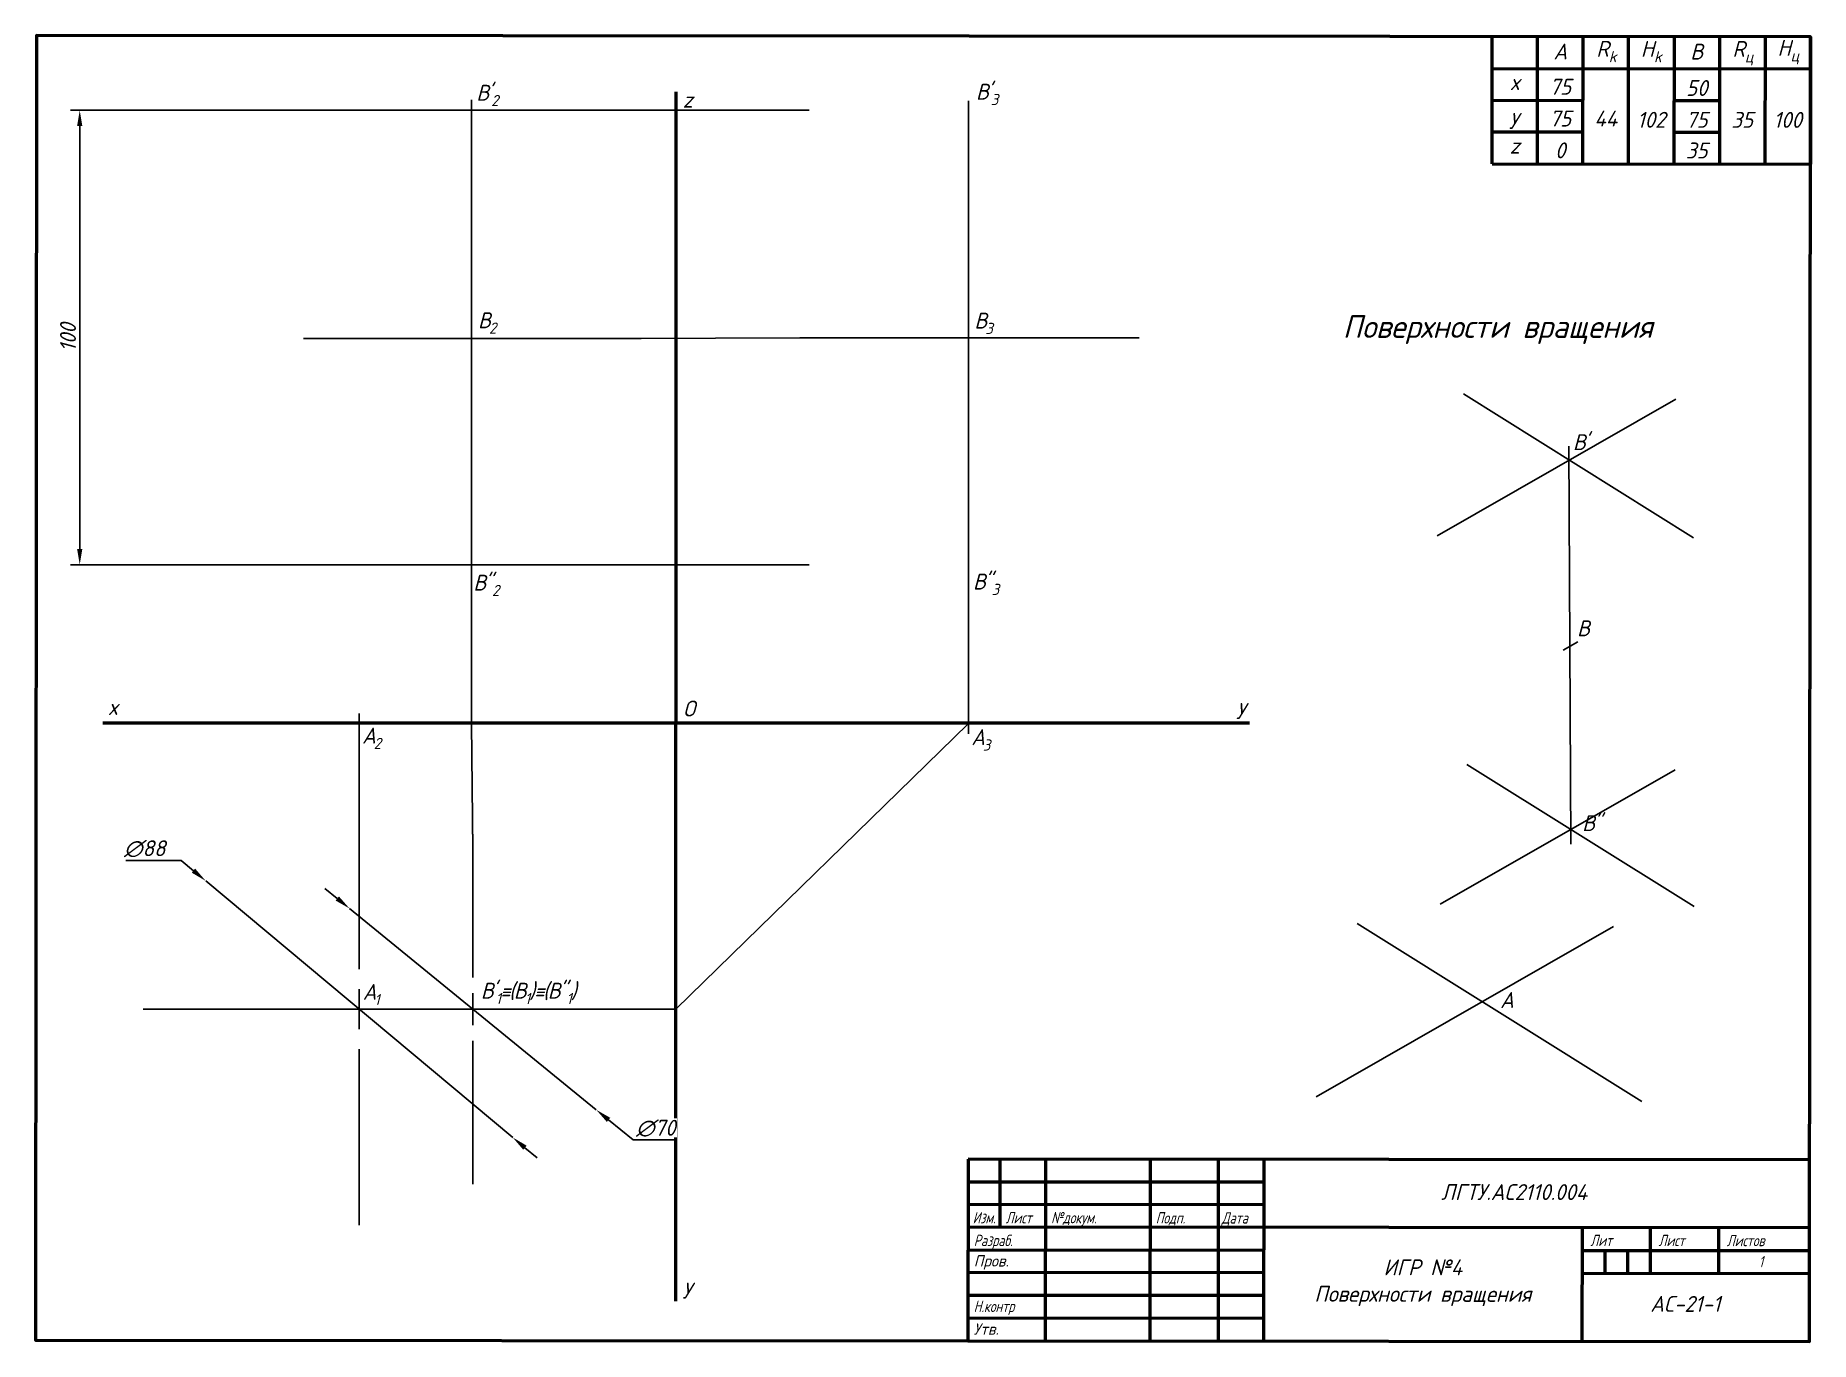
# Paper-space layout 'Лист3' of a CAD drawing. Header units: millimetres. Extents: x 25 to 415, y 5 to 292.
import ezdxf

# ---------------------------------------------------------------- set-up
doc = ezdxf.new("R2010")
doc.units = ezdxf.units.MM
for name, color, linetype, lineweight in [('Буковки', 250, 'Continuous', 25), ('Маркер', 170, 'Continuous', 25), ('Полосочки', 91, 'Continuous', 25), ('Сплошная толстая', 7, 'Continuous', 50)]:
    doc.layers.add(name, color=color, linetype=linetype, lineweight=lineweight)
doc.layers.add('Линия пересечения', color=6, linetype='Continuous')
doc.styles.add('ЕСКД', font='GOST Common.ttf', dxfattribs={"oblique": 15, "height": 2.5})
doc.styles.add('ЕСКД 3.5-1.0', font='GOST Common.ttf', dxfattribs={"oblique": 15, "height": 3.5})
doc.dimstyles.new('ЕСКД', dxfattribs={"dimtxt": 3.5, "dimasz": 3.5, "dimexe": 2, "dimexo": 0, "dimgap": 0.825, "dimtad": 1, "dimtoh": 1, "dimtxsty": 'ЕСКД 3.5-1.0', "dimcen": 3.5, "dimadec": 0, "dimazin": 0, "dimtfac": 1, "dimtmove": 0, "dimatfit": 3, "dimfxl": 1, "dimtfill": 1, "dimlwd": 25, "dimarcsym": 0})

# ---------------------------------------------------------------- blocks, each defined once
blk = doc.blocks.new('*U24')
at = {"layer": 'Маркер', "color": 0, "ltscale": 0.4, "transparency": 16777216}
for p, q in [((0, 7), (0, 38.5)), ((-38.5, 0), (-7, 0)), ((7, 0), (38.5, 0)), ((0, -38.5), (0, -7))]:
    blk.add_line(p, q, dxfattribs=at)
at = {"layer": 'Маркер', "color": 0, "linetype": 'Continuous', "ltscale": 0.4, "transparency": 16777216}
for p, q in [((-3.5, 0), (3.5, 0)), ((0, -3.5), (0, 3.5))]:
    blk.add_line(p, q, dxfattribs=at)
blk = doc.blocks.new('*U25')
at = {"layer": 'Маркер', "color": 0, "ltscale": 0.4, "transparency": 16777216}
for p, q in [((0, 8.8), (0, 47.5)), ((-47.5, 0), (-8.8, 0)), ((8.8, 0), (47.5, 0)), ((0, -47.5), (0, -8.8))]:
    blk.add_line(p, q, dxfattribs=at)
at = {"layer": 'Маркер', "color": 0, "linetype": 'Continuous', "ltscale": 0.4, "transparency": 16777216}
for p, q in [((0, -4.4), (0, 4.4)), ((-4.4, 0), (4.4, 0))]:
    blk.add_line(p, q, dxfattribs=at)
blk = doc.blocks.new('*D27')
at = {"layer": 'Defpoints', "color": 0, "transparency": 16777216}
for p in [(34.61, 275.98), (156.05, 275.98), (156.05, 175.98)]:
    blk.add_point(p, dxfattribs=at)
at = {"layer": 'Линия пересечения', "color": 0, "lineweight": -2, "transparency": 16777216}
for p, q in [((156.05, 275.98), (32.61, 275.98)), ((156.05, 175.98), (32.61, 175.98))]:
    blk.add_line(p, q, dxfattribs=at)
at = {"layer": 'Линия пересечения', "color": 0, "linetype": 'Continuous', "lineweight": 25, "transparency": 16777216}
blk.add_line((34.61, 179.48), (34.61, 272.48), dxfattribs=at)
at = {"layer": 'Линия пересечения', "color": 0, "transparency": 16777216}
for points in [[(34.03, 272.48), (35.19, 272.48), (34.61, 275.98)], [(34.03, 179.48), (35.19, 179.48), (34.61, 175.98)]]:
    blk.add_solid(points, dxfattribs=at)
at = {"layer": 'Линия пересечения', "color": 0, "transparency": 16777216, "insert": (32.03, 225.98), "char_height": 3.5, "attachment_point": 5, "rotation": 90, "style": 'ЕСКД 3.5-1.0', "bg_fill": 3, "box_fill_scale": 1.1, "bg_fill_color": 256, "bg_fill_true_color": 13158600, "bg_fill_transparency": 0}
blk.add_mtext('100', dxfattribs=at)
blk = doc.blocks.new('*D29')
at = {"layer": 'Defpoints', "color": 0, "transparency": 16777216}
for p in [(62.3, 106.44), (129.8, 49.99)]:
    blk.add_point(p, dxfattribs=at)
at = {"layer": 'Маркер', "color": 0, "linetype": 'Continuous', "lineweight": 25, "transparency": 16777216}
for p, q in [((44.75, 110.93), (56.93, 110.93)), ((56.93, 110.93), (59.61, 108.68)), ((129.8, 49.99), (62.3, 106.44)), ((132.49, 47.74), (135.17, 45.5))]:
    blk.add_line(p, q, dxfattribs=at)
at = {"layer": 'Маркер', "color": 0, "transparency": 16777216}
for points in [[(59.99, 109.13), (59.24, 108.24), (62.3, 106.44)], [(132.86, 48.19), (132.12, 47.29), (129.8, 49.99)]]:
    blk.add_solid(points, dxfattribs=at)
at = {"layer": 'Маркер', "color": 0, "transparency": 16777216, "insert": (48.9, 113.5), "char_height": 3.5, "attachment_point": 5, "style": 'ЕСКД 3.5-1.0', "bg_fill": 3, "box_fill_scale": 1.1, "bg_fill_color": 256, "bg_fill_true_color": 13158600, "bg_fill_transparency": 0}
blk.add_mtext('∅88', dxfattribs=at)
blk = doc.blocks.new('*D30')
at = {"layer": 'Defpoints', "color": 0, "transparency": 16777216}
for p in [(93.94, 100.35), (148.16, 56.08)]:
    blk.add_point(p, dxfattribs=at)
at = {"layer": 'Маркер', "color": 0, "linetype": 'Continuous', "lineweight": 25, "transparency": 16777216}
for p, q in [((91.23, 102.56), (88.52, 104.78)), ((93.94, 100.35), (148.16, 56.08)), ((156.3, 49.44), (150.87, 53.86)), ((165.41, 49.44), (156.3, 49.44))]:
    blk.add_line(p, q, dxfattribs=at)
at = {"layer": 'Маркер', "color": 0, "transparency": 16777216}
for points in [[(91.6, 103.01), (90.86, 102.11), (93.94, 100.35)], [(151.24, 54.32), (150.5, 53.41), (148.16, 56.08)]]:
    blk.add_solid(points, dxfattribs=at)
at = {"layer": 'Маркер', "color": 0, "transparency": 16777216, "insert": (161.26, 52.01), "char_height": 3.5, "attachment_point": 5, "style": 'ЕСКД 3.5-1.0', "bg_fill": 3, "box_fill_scale": 1.1, "bg_fill_color": 256, "bg_fill_true_color": 13158600, "bg_fill_transparency": 0}
blk.add_mtext('∅70', dxfattribs=at)

psp = doc.layouts.new('Лист3')

# ---------------------------------------------------------------- linework, layer by layer
at = {"linetype": 'ByBlock', "lineweight": 50}
for p, q in [((345.101, 264.156), (345.124, 292.156)), ((355.101, 264.148), (355.124, 292.148)), ((365.101, 264.139), (365.124, 292.139)), ((375.101, 264.131), (375.124, 292.131)), ((385.124, 292.123), (385.101, 264.123)), ((395.124, 292.114), (395.101, 264.114)), ((405.124, 292.106), (405.101, 264.106)), ((415.124, 292.098), (415.101, 264.098)), ((345.118, 285.156), (415.118, 285.098)), ((345.112, 278.156), (365.112, 278.139)), ((385.112, 278.123), (395.112, 278.114)), ((365.106, 271.139), (345.106, 271.156)), ((385.106, 271.123), (395.106, 271.114)), ((345.101, 264.156), (415.101, 264.098)), ((414.885, 5.098), (414.919, 45.098))]:
    psp.add_line(p, q, dxfattribs=at)
at = {"lineweight": 50}
for p, q in [((229.919, 45.252), (229.885, 5.252)), ((414.919, 45.098), (229.919, 45.252)), ((236.919, 45.246), (236.906, 30.246)), ((246.919, 45.237), (246.885, 5.237)), ((269.919, 45.218), (269.885, 5.218)), ((284.919, 45.206), (284.885, 5.206)), ((294.919, 45.198), (294.885, 5.198)), ((229.915, 40.252), (294.914, 40.198)), ((294.91, 35.198), (229.91, 35.252)), ((414.906, 30.098), (229.906, 30.252)), ((364.906, 30.139), (364.885, 5.139)), ((379.906, 30.127), (379.898, 20.127)), ((394.906, 30.114), (394.898, 20.114)), ((229.902, 25.252), (294.902, 25.198)), ((364.902, 25.139), (414.902, 25.098)), ((369.902, 25.135), (369.898, 20.135)), ((374.902, 25.131), (374.898, 20.131)), ((294.898, 20.198), (229.898, 20.252)), ((364.898, 20.139), (414.898, 20.098)), ((294.894, 15.198), (229.894, 15.252)), ((294.89, 10.198), (229.89, 10.252))]:
    psp.add_line(p, q, dxfattribs=at)
for p, q in [((414.885, 5.098), (229.885, 5.252)), ((229.885, 5.252), (414.885, 5.098))]:
    psp.add_line(p, q)
at = {"linetype": 'ByBlock', "lineweight": 50}
psp.add_lwpolyline([(229.885, 5.252), (414.885, 5.098), (415.124, 292.098), (230.124, 292.251), (25.124, 292.422), (24.886, 5.422)], close=True, dxfattribs=at)
at = {"layer": 'Маркер', "ltscale": 0.4}
for p, q in [((230.033, 278.027), (230.033, 172.961)), ((267.504, 225.923), (192.892, 225.923)), ((333.026, 182.346), (385.49, 212.403)), ((338.845, 213.56), (389.431, 181.919)), ((333.707, 101.304), (385.346, 130.888)), ((339.597, 132.054), (389.521, 100.828)), ((306.479, 58.946), (371.821, 96.382)), ((315.435, 97.04), (378.06, 57.869))]:
    psp.add_line(p, q, dxfattribs=at)
at = {"layer": 'Маркер', "ltscale": 0.6}
for p, q in [((361.987, 202.074), (362.469, 114.54)), ((360.741, 157.198), (363.949, 159.036)), ((96.051, 143.276), (96.051, 138.661)), ((230.033, 143.424), (230.033, 138.81))]:
    psp.add_line(p, q, dxfattribs=at)
at = {"layer": 'Полосочки', "ltscale": 0.6}
for p, q in [((192.892, 225.923), (194.944, 225.923)), ((230.033, 172.961), (230.033, 141.117)), ((96.051, 141.117), (96.051, 122.213))]:
    psp.add_line(p, q, dxfattribs=at)
at = {"layer": 'Сплошная толстая'}
for p, q in [((165.736, 141.117), (165.736, 280.011)), ((165.736, 141.117), (39.674, 141.117)), ((165.694, 13.956), (165.694, 141.105)), ((291.798, 141.117), (165.736, 141.117))]:
    psp.add_line(p, q, dxfattribs=at)

# ---------------------------------------------------------------- block references
at = {"layer": 'Маркер', "ltscale": 0.4, "extrusion": (0, 2.96637e-13, -1)}
psp.add_blockref('*U25', (-96.051, 78.213), dxfattribs=at)
at = {"layer": 'Маркер', "ltscale": 0.4}
psp.add_blockref('*U24', (121.051, 78.213), dxfattribs=at)

# ---------------------------------------------------------------- texts
at = {"color": 7, "linetype": 'Continuous', "lineweight": 25, "char_height": 3.5, "attachment_point": 5, "rotation": 359.9524, "style": 'ЕСКД 3.5-1.0'}
for s, heights, insert in [('\\pxqc;A', [11], (360.123, 288.893)), ('\\A1;R{\\H0.7x;\\T0.75;\\S^ k;}', [11], (370.123, 288.885)), ('\\A1;\\pxqc;H{\\H0.7x;\\S^ k;}', [11], (380.123, 288.877)), ('\\pxqc;B', [11], (390.123, 288.869)), ('\\A1;\\pxqc;R{\\H0.7x;\\T0.75;\\S^ ц;}', [11], (400.123, 288.86)), ('\\A1;\\pxqc;H{\\H0.7x;\\T0.75;\\S^ ц;}', [11], (410.121, 289.102)), ('\\pxqc;x', [5.5], (350.116, 282.152)), ('75', [11], (360.115, 281.143)), ('\\pxqc;50', [11], (390.116, 280.869)), ('\\pxqc;y', [4.5], (350.109, 274.152)), ('\\pxqc;75', [11], (360.109, 274.143)), ('\\pxqc;44', [11], (370.109, 274.135)), ('\\pxqc;102', [11], (380.11, 273.877)), ('\\pxqc;75', [11], (390.11, 273.869)), ('\\pxqc;35', [11], (400.11, 273.86)), ('\\pxqc;100', [11], (410.11, 273.852)), ('\\pxqc;z', [5.25], (350.104, 268.152)), ('\\pxqc;0', [11], (360.103, 267.143)), ('\\pxqc;35', [11], (390.103, 267.119))]:
    psp.add_mtext_dynamic_manual_height_columns(s, width=10, gutter_width=17.5, heights=heights, dxfattribs=dict(at, insert=insert))
at = {"attachment_point": 1, "rotation": 359.9524, "style": 'ЕСКД'}
for s, width, gutter_width, heights, insert, char_height in [('ЛГТУ.АС2110.004', 40.37912, 12.5, [5], (333.911, 39.742), 3.5), ('{\\W0.8;Изм.}', 5.9845, 12.5, [3.344], (230.924, 33.595), 2.5), ('{\\W0.8;Лист}', 10, 12.5, [5], (238.174, 33.589), 2.5), ('{\\W0.8;№докум.}', 17.5, 12.5, [5], (248.174, 33.6), 2.5), ('{\\W0.8;Подп.}', 10, 12.5, [5], (271.174, 33.562), 2.5), ('{\\W0.8;Дата}', 10, 12.5, [5], (285.674, 33.55), 2.5), ('{\\W0.8;Разраб.}', 10, 12.5, [5], (231.17, 28.595), 2.5), ('{\\W0.8;Лит}', 10, 12.5, [5], (366.717, 28.591), 2.5), ('{\\W0.8;Лист}', 10, 12.5, [5], (381.717, 28.579), 2.5), ('{\\W0.8;Листов}', 10, 12.5, [5], (396.717, 28.567), 2.5), ('Пров.', 10, 12.5, [5], (231.167, 24.095), 2.5), ('{\\W0.8;1}', 2.5, 12.5, [2.91], (403.758, 23.918), 2.5), ('\\pxqc;ИГР №4\\PПоверхности вращения', 70, 0, [15.705], (294.9, 23.198), 3.5), ('{\\W0.8;Н.контр}', 10, 12.5, [5], (231.158, 14.095), 2.5), ('АС-21-1', 25, 12.5, [5], (379.894, 15.127), 3.5), ('Утв.', 10, 12.5, [5], (231.154, 9.095), 2.5)]:
    psp.add_mtext_dynamic_manual_height_columns(s, width=width, gutter_width=gutter_width, heights=heights, dxfattribs=dict(at, insert=insert, char_height=char_height))
at = {"layer": 'Буковки', "ltscale": 0.6, "attachment_point": 1, "style": 'ЕСКД 3.5-1.0'}
for s, width, insert, char_height in [("\\A1;{\\T0.75;B'\\H0.7x;\\S^ 3;}", 4.80776, (231.651, 281.807), 3.5), ('\\A1;{\\T0.75;B\\H0.7x;\\S^ 3;}', 4.80776, (231.301, 231.442), 3.5), ('Поверхности вращения', 75.70984, (312.296, 230.889), 5), ("\\A1;{\\T0.75;B'}", 15.53884, (362.891, 204.698), 3.5), ("\\A1;{\\T0.75;B''\\H0.7x;\\S^ 3;}", 4.80776, (230.994, 174.027), 3.5), ('\\A1;{\\T0.75;B}', 15.53884, (363.802, 163.756), 3.5), ('\\A1;{\\T0.75;A\\H0.7x;\\S^ 2;}', 3.70856, (96.698, 140.136), 3.5), ('\\A1;{\\T0.75;A\\H0.7x;\\S^ 3;}', 3.70856, (230.61, 139.792), 3.5), ("\\A1;{\\T0.75;B''}", 15.53884, (364.92, 120.88), 3.5), ('\\A1;{\\T0.75;A}', 15.53884, (346.894, 81.979), 3.5)]:
    psp.add_mtext_dynamic_manual_height_columns(s, width=width, gutter_width=17.5, heights=[0], dxfattribs=dict(at, insert=insert, char_height=char_height))
at = {"layer": 'Сплошная толстая', "char_height": 3.5, "attachment_point": 1, "style": 'ЕСКД 3.5-1.0'}
for s, insert in [('z', (167.16, 280.02)), ('x', (40.779, 146.439)), ('O', (167.141, 146.107)), ('y', (288.973, 146.616)), ('y', (167.247, 19.106))]:
    psp.add_mtext_dynamic_manual_height_columns(s, width=4.02605, gutter_width=17.5, heights=[0], dxfattribs=dict(at, insert=insert))

# ---------------------------------------------------------------- next in the draw order: dimensions: what is measured, and where the dimension line sits
at = {"layer": 'Линия пересечения'}
dim = psp.add_linear_dim(base=(34.609, 275.984), p1=(156.051, 175.984), p2=(156.051, 275.984), angle=90, dimstyle='ЕСКД', override={"dimlfac": -1}, dxfattribs=at)
dim.commit()
dim.dimension.update_dxf_attribs({"geometry": '*D27', "text_midpoint": (34.609, 225.984), "dimtype": 160})
at = {"layer": 'Маркер'}
dim = psp.add_diameter_dim_2p(p1=(129.805, 49.987), p2=(62.298, 106.439), dimstyle='ЕСКД', override={"dimlfac": -1}, dxfattribs=at)
dim.commit()
dim.dimension.update_dxf_attribs({"geometry": '*D29', "text_midpoint": (48.897, 110.929), "dimtype": 163})

# ---------------------------------------------------------------- next in the draw order: linework, layer by layer
at = {"layer": 'Маркер', "ltscale": 0.4}
for p, q in [((120.708, 278.297), (120.708, 173.232)), ((158.015, 225.764), (83.831, 225.764))]:
    psp.add_line(p, q, dxfattribs=at)
at = {"layer": 'Полосочки', "ltscale": 0.6}
for p, q in [((156.051, 275.984), (194.944, 275.984)), ((155.855, 225.764), (192.892, 225.923)), ((120.708, 175.984), (120.708, 140.984)), ((156.051, 175.984), (194.944, 175.984)), ((120.708, 140.984), (121.051, 113.213))]:
    psp.add_line(p, q, dxfattribs=at)

# ---------------------------------------------------------------- next in the draw order: texts
at = {"layer": 'Буковки', "ltscale": 0.6, "char_height": 3.5, "attachment_point": 1, "style": 'ЕСКД 3.5-1.0'}
for s, insert in [("\\A1;{\\T0.75;B\\H1x;'\\H0.7x;\\S^ 2;}", (121.798, 281.572)), ('\\A1;{\\T0.75;B\\H0.7x;\\S^ 2;}', (122.171, 231.521)), ("\\A1;{\\T0.75;B\\H1x;''\\H0.7x;\\S^ 2;}", (121.141, 173.792))]:
    psp.add_mtext_dynamic_manual_height_columns(s, width=4.80776, gutter_width=17.5, heights=[0], dxfattribs=dict(at, insert=insert))

# ---------------------------------------------------------------- next in the draw order: dimensions: what is measured, and where the dimension line sits
at = {"layer": 'Маркер'}
dim = psp.add_diameter_dim_2p(p1=(93.94, 100.348), p2=(148.163, 56.077), dimstyle='ЕСКД', override={"dimlfac": -1}, dxfattribs=at)
dim.commit()
dim.dimension.update_dxf_attribs({"geometry": '*D30', "text_midpoint": (161.265, 49.436), "dimtype": 163})

# ---------------------------------------------------------------- next in the draw order: linework, layer by layer
at = {"layer": 'Полосочки', "ltscale": 0.6}
for p, q in [((165.694, 78.213), (229.944, 140.984)), ((159.551, 78.213), (165.694, 78.213))]:
    psp.add_line(p, q, dxfattribs=at)

# ---------------------------------------------------------------- next in the draw order: texts
at = {"layer": 'Буковки', "ltscale": 0.6, "char_height": 3.5, "attachment_point": 1, "style": 'ЕСКД 3.5-1.0'}
for s, width, insert in [('\\A1;{\\H1x;\\T0.75;A\\H0.7x;\\S^ 1;}', 15.53884, (96.824, 83.77)), ("\\A1;{\\T0.75;B'\\H0.7x;\\S^ 1;\\H1.42857x;≡(B\\H0.7x;\\S^ 1;\\H1.42857x;)≡(B''\\H0.7x;\\S^ 1;\\H1.42857x;)}", 30.23324, (122.799, 84.031))]:
    psp.add_mtext_dynamic_manual_height_columns(s, width=width, gutter_width=17.5, heights=[0], dxfattribs=dict(at, insert=insert))

doc.saveas('drawing.dxf')
